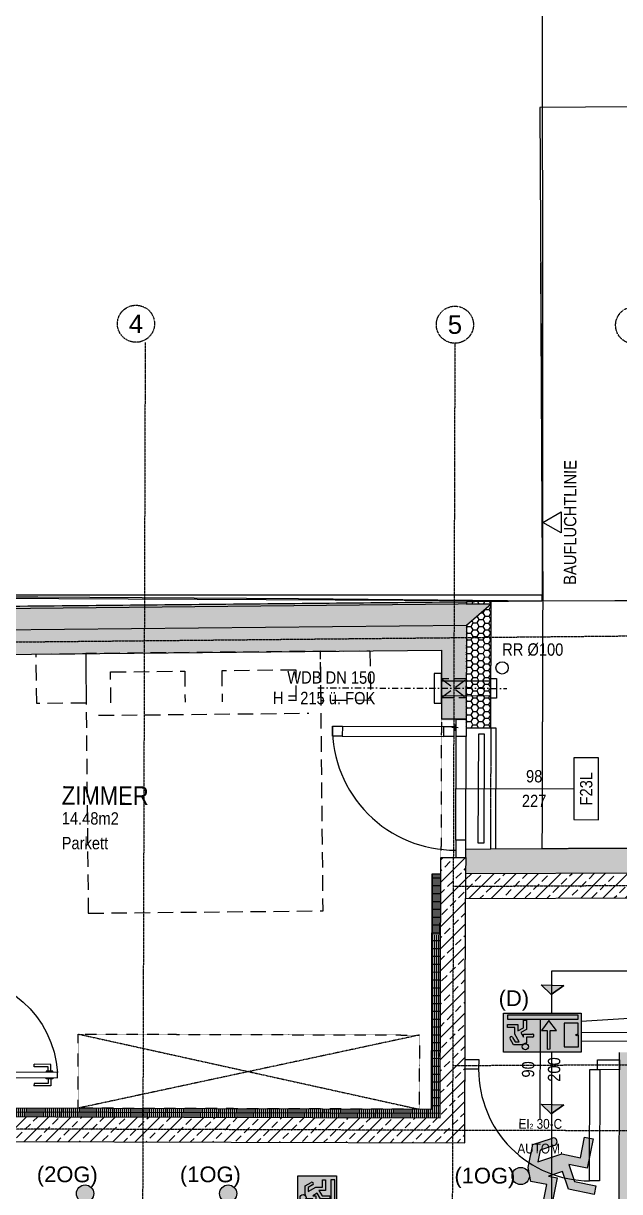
# Model space of a CAD drawing. Header units: millimetres. Extents: x -378801 to -302223, y -36469 to 154078.
# Drawn here: x -350901 to -346078, y 33202 to 42654 of the extents above; entities that cross this region are included whole.
import ezdxf
from ezdxf.enums import TextEntityAlignment as Align

# ---------------------------------------------------------------- set-up
doc = ezdxf.new("R2010")
doc.units = ezdxf.units.MM
for name, pattern in [('HIDDEN2', [0.1875, 0.125, -0.0625]), ('STRICHLINIE', [0.75, 0.5, -0.25]), ('STRICHPUNKT', [1, 0.5, -0.25, 0, -0.25])]:
    doc.linetypes.add(name, pattern=pattern)
for name, color, linetype in [('00_HLP---------M0', 6, 'Continuous'), ('01-BFL-G00-L01-M0', 10, 'Continuous'), ('01-TXT---------M0', 1, 'Continuous'), ('01-TXT---------PP', 1, 'Continuous'), ('01-TXT-G00-L01-M0', 1, 'Continuous'), ('02-ABB-G00-L01-M0', 50, 'Continuous'), ('02-ANS-G00-L01-M0', 8, 'Continuous'), ('02-AXO-G00-L01-M0', 8, 'STRICHPUNKT'), ('02-DIM-G00-L01-BEHÖRDE', 20, 'Continuous'), ('02-FIL-G00-L01-LILA', 223, 'Continuous'), ('02-FIL-G00-L01-ORANGE', 40, 'Continuous'), ('02-FIL-G00-L01-STB', 8, 'Continuous'), ('02-HID-G00-L01-M0', 8, 'HIDDEN2'), ('02-TWA---------M0', 4, 'Continuous'), ('02-TWA-G00-L01-M0', 4, 'Continuous'), ('02-TWB-G00-L01-M0', 5, 'Continuous'), ('02-WDA---------M0', 8, 'Continuous'), ('02-WDA-G00-L01-M0', 8, 'Continuous'), ('02-ZWA---------M0', 2, 'Continuous'), ('02-ZWA-G00-L01-M0', 2, 'Continuous'), ('03-SYM-G00-L01-M0', 8, 'Continuous'), ('04-HLP---------M0', 8, 'HIDDEN2'), ('04-STO---------M0', 1, 'Continuous'), ('04-SYM---------EP', 8, 'Continuous'), ('04-SYM-G00-L01-EP', 8, 'Continuous'), ('04-TXT---------EP', 8, 'Continuous'), ('04-TXT-G00-L01-M0', 8, 'Continuous'), ('04-TXT-G00-L01-POS', 8, 'Continuous'), ('05-STO--------M0', 1, 'Continuous'), ('05-STO-G00-L01-M0', 1, 'Continuous'), ('05-SYM---------M0', 8, 'Continuous'), ('05-SYM--------M0', 8, 'Continuous'), ('05-SYM-G00-L01-M0', 8, 'Continuous'), ('05-TXT---------PP', 8, 'Continuous'), ('05-TXT--------M0', 8, 'Continuous'), ('05-TXT-G00-L01-M0', 8, 'Continuous'), ('07-SAN---------M0', 8, 'Continuous'), ('07-SAN-G00-L01-M0', 8, 'Continuous'), ('07_MOB-G00-L01-M0', 6, 'HIDDEN2')]:
    doc.layers.add(name, color=color, linetype=linetype)
doc.layers.add('09-VER-G00-L01-DÄMMUNG', color=3, linetype='Continuous', plot=False)
doc.layers.add('09-VER-G00-L01-GEBÄUDE', color=5, linetype='Continuous', plot=False)
doc.layers.add('09-VER-G00-L01-GRUNDSTÜCKSGRENZE', color=161, linetype='Continuous', lineweight=25)
doc.styles.add('ARIAL', font='arial.ttf', dxfattribs={"width": 0.85})
doc.styles.get("Standard").update_dxf_attribs({"font": 'arial.ttf'})
pattern_1 = [(44.82971, (-389052.15, -18110.56), (-89.53527, 90.06906), []), (44.82971, (-388962.35, -18110.83), (-89.53527, 90.06906), [63.5, -31.75])]
pattern_2 = [(0.26447, (-337081.752, 30520.496), (47.497575, 27.715835), [31.75, -63.5]), (120.26447, (-337081.752, 30520.496), (-47.751405, 27.27619), [31.75, -63.5]), (60.26447, (-337081.752, 30520.496), (-0.25383, 54.992024), [-63.5, 31.75])]
pattern_3 = [(359.829713, (-389052.153, -18110.562), (47.70651, 27.354634), [31.75, -63.5]), (119.829713, (-389052.153, -18110.562), (-47.543063, 27.637733), [31.75, -63.5]), (59.829713, (-389052.153, -18110.562), (0.163447, 54.992367), [-63.5, 31.75])]

# ---------------------------------------------------------------- blocks, each defined once
blk = doc.blocks.new('TÜR-80_10er-WAND')
at = {"layer": '00_HLP---------M0'}
blk.add_lwpolyline([(0.4115, -0.025), (-0.4115, -0.025), (-0.4115, -0.025), (-0.4115, 0.017), (0.4115, 0.017)], close=True, dxfattribs=at)
for points in [[(0.4, 0.017), (-0.4, 0.017)], [(-0.375, 0.017), (-0.375, 0.027), (-0.32, 0.027), (-0.32, 0.017)], [(-0.3575, 0.027), (-0.3575, 0.083), (-0.2225, 0.083)], [(-0.3375, 0.027), (-0.3375, 0.063), (-0.2225, 0.063)], [(-0.2225, 0.063), (-0.2225, 0.083)], [(-0.375, -0.025), (-0.375, -0.035), (-0.32, -0.035), (-0.32, -0.025)], [(-0.3575, -0.035), (-0.3575, -0.091), (-0.2225, -0.091)], [(-0.3375, -0.035), (-0.3375, -0.071), (-0.2225, -0.071)], [(-0.2225, -0.071), (-0.2225, -0.091)]]:
    blk.add_lwpolyline(points, dxfattribs=at)
at = {"layer": '02-ZWA---------M0'}
for points in [[(-0.445, 0.1), (-0.445, 0)], [(0.445, 0.1), (0.445, 0)]]:
    blk.add_lwpolyline(points, dxfattribs=at)
at = {"layer": '05-STO--------M0'}
for points in [[(-0.465, 0.1), (-0.465, 0.125), (-0.41, 0.125), (-0.41, 0.1), (-0.4, 0.1), (-0.4, 0.017), (-0.415, 0.017), (-0.415, -0.025), (-0.465, -0.025), (-0.465, 0)], [(0.465, 0.1), (0.465, 0.125), (0.41, 0.125), (0.41, 0.1), (0.4, 0.1), (0.4, 0.017), (0.415, 0.017), (0.415, -0.025), (0.465, -0.025), (0.465, 0)]]:
    blk.add_lwpolyline(points, dxfattribs=at)
at = {"layer": '05-SYM---------M0'}
for points in [[(0.352, -0.8085), (0.296, -0.8085), (0.296, -0.6735)], [(0.316, -0.6735), (0.296, -0.6735)], [(0.352, -0.7885), (0.316, -0.7885), (0.316, -0.6735)], [(0.414, -0.8085), (0.47, -0.8085), (0.47, -0.6735)], [(0.414, -0.7885), (0.45, -0.7885), (0.45, -0.6735)], [(0.45, -0.6735), (0.47, -0.6735)], [(0.362, -0.826), (0.352, -0.826), (0.352, -0.771), (0.362, -0.771)], [(0.404, -0.826), (0.414, -0.826), (0.414, -0.771), (0.404, -0.771)]]:
    blk.add_lwpolyline(points, dxfattribs=at)
at = {"layer": '05-SYM--------M0'}
blk.add_lwpolyline([(0.404, -0.0395), (0.404, -0.8625), (0.404, -0.8625), (0.362, -0.8625), (0.362, -0.0395)], close=True, dxfattribs=at)
for points in [[(0.41, -0.036), (0.42, -0.036)], [(0.415, -0.031), (0.415, -0.041)]]:
    blk.add_lwpolyline(points, dxfattribs=at)
blk.add_circle((0.415, -0.036), 0.01, dxfattribs=at)
blk.add_arc((0.415, -0.036), 0.8282, 176.33088, 266.33088, dxfattribs=at)
blk = doc.blocks.new('FENSTER_120')
at = {"layer": '02-WDA---------M0'}
for points in [[(-0.06, 0), (-0.06, -0.2)], [(-1.04, 0), (-1.04, -0.2)]]:
    blk.add_lwpolyline(points, dxfattribs=at)
at = {"layer": '04-HLP---------M0', "linetype": 'Continuous'}
for points in [[(-0.13, 1.001), (-0.13, 1.081), (-0.05, 1.081), (-0.05, 1.001)], [(-0.13, 0.1), (-0.13, 0.18), (-0.05, 0.18), (-0.05, 0.1)]]:
    blk.add_lwpolyline(points, close=True, dxfattribs=at)
for points in [[(-0.13, 1.001), (-0.13, 0.18)], [(-0.05, 1.001), (-0.05, 0.18)]]:
    blk.add_lwpolyline(points, dxfattribs=at)
at = {"layer": '04-HLP---------M0'}
for points in [[(-0.059, 0.065), (-0.059, 0.115)], [(-0.034, 0.09), (-0.084, 0.09)]]:
    blk.add_lwpolyline(points, dxfattribs=at)
at = {"layer": '04-HLP---------M0', "linetype": 'Continuous'}
blk.add_arc((-0.059, 0.09), 0.991, 89.53543, 180.51619, dxfattribs=at)
at = {"layer": '04-STO---------M0'}
for points in [[(-1.11, 0), (-0.97, 0), (-0.97, 0.08), (-1.11, 0.08)], [(0.01, 0), (-0.13, 0), (-0.13, 0.08), (0.01, 0.08)]]:
    blk.add_lwpolyline(points, close=True, dxfattribs=at)
at = {"layer": '04-SYM---------EP'}
for p, q in [((-0.97, 0.08), (-0.13, 0.08)), ((-0.97, 0), (-0.13, 0))]:
    blk.add_line(p, q, dxfattribs=at)
blk = doc.blocks.new('05-TXT')
at = {"layer": '05-TXT--------M0'}
blk.add_line((-0.4, 0), (0.4, 0), dxfattribs=at)
at = {"layer": '05-TXT--------M0', "color": 8, "style": 'ARIAL', "width": 0.85}
blk.add_attdef('BREITE', text='', height=0.1, dxfattribs=at).set_placement((0, 0.05), align=Align.CENTER)
blk.add_attdef('HÖHE', text='', height=0.1, rotation=360, dxfattribs=at).set_placement((0, -0.06), align=Align.TOP_CENTER)
blk = doc.blocks.new('01-SQM')
at = {"layer": '01-TXT---------M0', "color": 1, "style": 'ARIAL', "width": 0.85}
blk.add_attdef('ROOM', (0, 0), '', height=0.15, dxfattribs=at)
blk.add_attdef('AREA', text='', height=0.1, dxfattribs=at).set_placement((0, -0.06), align=Align.TOP_LEFT)
at = {"layer": '01-TXT---------PP', "color": 1, "style": 'ARIAL', "width": 0.85}
blk.add_attdef('NR', text='', height=0.15, dxfattribs=at).set_placement((-0.1173, 0), align=Align.RIGHT)
blk.add_attdef('FLOOR', text='', height=0.1, dxfattribs=at).set_placement((0, -0.26), align=Align.TOP_LEFT)
blk = doc.blocks.new('04-TXT')
blk.add_line((0, 0), (0.9529, 0))
at = {"layer": '04-TXT---------EP', "color": 8, "style": 'ARIAL', "width": 0.85}
blk.add_attdef('WIDTH', text='', height=0.1, dxfattribs=at).set_placement((0.6322, 0.05), align=Align.CENTER)
blk.add_attdef('HEIGHT', text='', height=0.1, dxfattribs=at).set_placement((0.6322, -0.05), align=Align.TOP_CENTER)
blk = doc.blocks.new('03-rar')
blk.add_circle((0, 0), 0.05)
at = {"layer": '01-TXT---------M0', "color": 8, "style": 'ARIAL', "width": 0.85}
blk.add_attdef('RR', text='', height=0.1, dxfattribs=at).set_placement((0, 0.1), align=Align.CENTER)
blk = doc.blocks.new('BETT')
for points in [[(0, 0.95), (-0.4, 0.95), (-0.4, 1.35), (0, 1.35)], [(0, -1.35), (-0.4, -1.35), (-0.4, -0.95), (0, -0.95)]]:
    blk.add_lwpolyline(points, close=True)
at = {"flags": 128}
blk.add_lwpolyline([(-2.1, 0.95), (-2.1, -0.95), (0, -0.95), (0, 0.95)], close=True, dxfattribs=at)
for points in [[(-0.5, 0.85), (-0.5, -0.85)], [(-0.4, 0.75), (-0.15, 0.75), (-0.15, 0.15), (-0.4, 0.15)], [(-0.4, -0.75), (-0.15, -0.75), (-0.15, -0.15), (-0.4, -0.15)]]:
    blk.add_lwpolyline(points)
blk = doc.blocks.new('WANDLÜFER')
at = {"layer": '02-TWA---------M0', "linetype": 'HIDDEN2', "ltscale": 0.75}
for points in [[(0.075, 0), (0.075, -0.2), (-0.075, -0.2), (-0.075, 0), (0.075, 0)], [(-0.075, 0), (0.075, -0.2)], [(0.075, 0), (-0.075, -0.2)]]:
    blk.add_lwpolyline(points, dxfattribs=at)
at = {"layer": '07-SAN---------M0', "linetype": 'STRICHPUNKT', "ltscale": 0.1}
blk.add_lwpolyline([(0, 1), (0, -0.53)], dxfattribs=at)
at = {"layer": '07-SAN---------M0'}
for points in [[(0, 0), (-0.12, 0), (-0.12, 0.06), (0.12, 0.06), (0.12, 0)], [(0.08, -0.4), (-0.08, -0.4), (-0.08, -0.445), (0.08, -0.445)]]:
    blk.add_lwpolyline(points, close=True, dxfattribs=at)
for points in [[(-0.06, 0), (-0.06, -0.4)], [(0.06, 0), (0.06, -0.4)]]:
    blk.add_lwpolyline(points, dxfattribs=at)
blk = doc.blocks.new('türachse&qualität')
at = {"layer": '05-SYM---------M0'}
blk.add_line((-0.4, 0), (-0.4, 0), dxfattribs=at)
at = {"layer": '05-TXT---------PP'}
blk.add_lwpolyline([(-0.5, -0.25), (-0.5, 0.25), (-0.7, 0.25), (-0.7, -0.25)], close=True, dxfattribs=at)
at = {"layer": '05-TXT---------PP', "color": 8, "style": 'ARIAL', "text_generation_flag": 6, "width": 0.85}
blk.add_attdef('POS.NR.', text='', height=0.1, rotation=270, dxfattribs=at).set_placement((-0.6529, -0.0112), align=Align.TOP_CENTER)
blk = doc.blocks.new('01-HK3')
blk.add_lwpolyline([(0, 0), (0.0423, 0.0732), (-0.0423, 0.0732)], close=True)
at = {"color": 0, "style": 'ARIAL', "width": 0.85}
blk.add_attdef('HEIGHT', text='', height=0.05, dxfattribs=at).set_placement((0, 0.35), align=Align.TOP_CENTER)
blk = doc.blocks.new('9809550')
at = {"color": 18, "lineweight": 30, "true_color": 0x000000}
for points in [[(423921.7, 99168.8), (423956.8, 99168.8), (423956.8, 99202.9), (423984.5, 99214.5), (424033.7, 99214.5), (424053.8, 99178.3)], [(424040.2, 99170.9), (424025.2, 99196.7), (423999.7, 99196.8), (424026.2, 99150.3), (424026.2, 99110.9), (424070.2, 99110.9), (424070.2, 99092.3), (424007.5, 99092.3), (424007.5, 99131.7), (423975, 99113.1), (423975, 99067), (423956.5, 99067), (423956.5, 99122.4), (423990.5, 99141.9), (423975.1, 99168.8), (423975.1, 99150.2), (423921.7, 99150.3)]]:
    blk.add_lwpolyline(points, dxfattribs=at)
blk.add_circle((423963.6, 99225.9), 18.1, dxfattribs=at)
for centre, radius, start, end in [((423921.7, 99159.5), 9.27, 89.9849, 270.0151), ((424047.8, 99173.1), 7.96, 195.7299, 41.4005)]:
    blk.add_arc(centre, radius, start, end, dxfattribs=at)
blk = doc.blocks.new('RIVO-SIBEL-ARR-down')
h = blk.add_hatch(color=100)
h.paths.add_polyline_path([(3686.69, 1956.46), (3686.69, 1947.63), (3704.36, 1947.63), (3704.36, 1956.46)])
h.paths.add_polyline_path([(3693.72, 1955.75), (3694.43, 1955.76), (3694.43, 1951.52), (3695.72, 1951.52), (3694.04, 1949.27), (3692.34, 1951.53), (3693.72, 1951.53)], flags=16)
h.paths.add_polyline_path([(3690.59, 1955.25), (3690.59, 1949.9), (3687.35, 1949.9), (3687.35, 1955.25)], flags=16)
h.paths.add_polyline_path([(3687.91, 1952.58, -1), (3687.53, 1952.58, -1)], flags=0)
h.paths.add_polyline_path([(3697.79, 1953.06), (3699.13, 1953.06), (3699.13, 1954.36), (3699.65, 1954.59, -0.535619), (3698.7, 1955.23, -1), (3700.07, 1955.23, -0.302406), (3699.65, 1954.59), (3700.18, 1954.8), (3702.06, 1954.8), (3702.82, 1953.42, -1.25347), (3702.3, 1953.14), (3701.73, 1954.12), (3700.76, 1954.12), (3701.77, 1952.35), (3701.77, 1950.85), (3703.45, 1950.85), (3703.45, 1950.14), (3701.06, 1950.14), (3701.06, 1951.64), (3699.82, 1950.93), (3699.82, 1949.18), (3699.12, 1949.18), (3699.12, 1951.29), (3700.41, 1952.03), (3699.82, 1953.05), (3699.82, 1952.35), (3697.79, 1952.35, -1)], flags=16)
h.paths.add_polyline_path([(3703.45, 1948.98), (3703.45, 1948.07), (3687.35, 1948.07), (3687.35, 1948.98)], flags=16)
h = blk.add_hatch(color=7)
h.paths.add_polyline_path([(3690.59, 1955.25), (3687.35, 1955.25), (3687.35, 1949.9), (3690.59, 1949.9)])
h.paths.add_polyline_path([(3687.91, 1952.58, -1), (3687.53, 1952.58, -1)], flags=16)
h.paths.add_polyline_path([(3703.45, 1948.07), (3703.45, 1948.98), (3687.35, 1948.98), (3687.35, 1948.07)])
blk.add_hatch(color=256).paths.add_polyline_path([(3693.72, 1951.53), (3692.34, 1951.53), (3694.04, 1949.27), (3695.72, 1951.52), (3694.43, 1951.52), (3694.43, 1955.76), (3693.72, 1955.75)])
h = blk.add_hatch(color=256)
h.paths.add_polyline_path([(3700.76, 1954.12), (3701.73, 1954.12), (3702.3, 1953.14, 1.25347), (3702.82, 1953.42), (3702.06, 1954.8), (3700.18, 1954.8), (3699.13, 1954.36), (3699.13, 1953.06), (3697.79, 1953.06, 1), (3697.79, 1952.35), (3699.82, 1952.35), (3699.82, 1953.05), (3700.41, 1952.03), (3699.12, 1951.29), (3699.12, 1949.18), (3699.82, 1949.18), (3699.82, 1950.93), (3701.06, 1951.64), (3701.06, 1950.14), (3703.45, 1950.14), (3703.45, 1950.85), (3701.77, 1950.85), (3701.77, 1952.35)])
h.paths.add_polyline_path([(3698.7, 1955.23, 1), (3700.07, 1955.23, 1)])
blk.add_lwpolyline([(3686.69, 1956.46), (3704.36, 1956.46), (3704.36, 1947.63), (3686.69, 1947.63)], close=True)
at = {"color": 18, "lineweight": 30, "true_color": 0x000000}
for points in [[(3690.59, 1955.25), (3687.35, 1955.25), (3687.35, 1949.9), (3690.59, 1949.9)], [(3703.45, 1948.98), (3687.35, 1948.98), (3687.35, 1948.07), (3703.45, 1948.07)]]:
    blk.add_lwpolyline(points, close=True, dxfattribs=at)
blk.add_lwpolyline([(3693.72, 1955.75), (3693.72, 1951.53), (3692.34, 1951.53), (3694.04, 1949.27), (3695.72, 1951.52), (3694.43, 1951.52), (3694.43, 1955.76), (3693.72, 1955.75)], dxfattribs=at)
blk.add_circle((3687.72, 1952.58), 0.19, dxfattribs=at)
at = {"xscale": 0.0381026673526157, "yscale": 0.0381026673526157, "zscale": 0.0381026673526157}
blk.add_blockref('9809550', (-12454.76, -1825.54), dxfattribs=at)
blk = doc.blocks.new('4444444')
at = {"lineweight": 30}
h = blk.add_hatch(color=100, dxfattribs=at)
h.dxf.hatch_style = 1
h.paths.add_polyline_path([(431810.8, 98429.5), (431736, 98429.5), (431806.7, 98326.5)])
h.paths.add_polyline_path([(431814, 98511.5), (431736, 98429.5), (431810.8, 98429.5)])
at = {"color": 102, "lineweight": 30, "true_color": 0x21de37}
blk.add_lwpolyline([(431736, 98429.5), (431806.7, 98326.5), (431736, 98429.5), (431814, 98511.5), (431806.7, 98326.5)], dxfattribs=at)
blk = doc.blocks.new('750298750')
h = blk.add_hatch(color=3)
h.paths.add_polyline_path([(426943.6, 99576.9), (426968.1, 99576.8), (426982.5, 99552, 1.25347), (426995.6, 99559.2), (426976.3, 99594), (426929, 99594), (426902.3, 99582.8), (426902.3, 99550), (426868.6, 99550, 1), (426868.6, 99532.2), (426919.9, 99532.1), (426919.9, 99550), (426934.8, 99524.1), (426902.1, 99505.4), (426902.1, 99452.1), (426919.8, 99452.1), (426919.8, 99496.4), (426951.1, 99514.3), (426951.1, 99476.4), (427011.4, 99476.4), (427011.4, 99494.3), (426969.1, 99494.3), (426969.1, 99532.2)])
h.paths.add_polyline_path([(426891.5, 99604.9, 1), (426926.3, 99604.9, 1)])
at = {"xscale": 0.9619413167778113, "yscale": 0.9619413167778113, "zscale": 0.9619413167778113}
blk.add_blockref('9809550', (19080.8, 4155.4), dxfattribs=at)

msp = doc.modelspace()

# ---------------------------------------------------------------- hatches: boundary and pattern name
at = {"layer": '02-FIL-G00-L01-LILA', "true_color": 0x636466}
h = msp.add_hatch(dxfattribs=at)
h.set_pattern_fill('HONEY', color=251, scale=10, angle=107.16870486, style=0)
h.set_pattern_definition(pattern_3)
h.paths.add_polyline_path([(-347316.8362, 37955.4916), (-347316.7807, 37974.183), (-355422.9596, 37894.8275), (-355422.7677, 37875.3896)])
h = msp.add_hatch(dxfattribs=at)
h.set_pattern_fill('HONEY', color=251, scale=10, angle=107.16870486, style=0)
h.set_pattern_definition(pattern_3)
h.paths.add_polyline_path([(-347317.3415, 37785.4783), (-347116.8295, 37957.4681), (-347316.8362, 37955.4916), (-355422.7677, 37875.3896), (-355421.0895, 37705.3979)])
h = msp.add_hatch(dxfattribs=at)
h.set_pattern_fill('HONEY', color=251, scale=10, angle=107.16870486, style=0)
h.set_pattern_definition(pattern_3)
h.paths.add_polyline_path([(-347116.8295, 37957.4681), (-347317.3415, 37785.4783), (-347319.6321, 37014.7881), (-347319.8104, 36954.7884), (-347119.8113, 36954.1939)])
h = msp.add_hatch(dxfattribs=at)
h.set_pattern_fill('HONEY', color=251, scale=10, angle=107.16870486, style=0)
h.set_pattern_definition(pattern_2)
h.paths.add_polyline_path([(-347116.8295, 37957.4681), (-347116.774, 37976.1413), (-347316.7807, 37974.183), (-347316.8362, 37955.4916)])
h = msp.add_hatch(dxfattribs=at)
h.set_pattern_fill('HONEY', color=251, scale=10, angle=107.16870486, style=0)
h.set_pattern_definition(pattern_2)
h.paths.add_polyline_path([(-341706.3243, 35999.2015), (-347122.7239, 35974.1983), (-347322.723, 35974.7927), (-347322.9014, 35914.793), (-347323.3219, 35773.2784), (-341765.4005, 35798.9329), (-341765.4005, 35798.9305), (-341705.4011, 35799.2074)])
at = {"layer": '02-FIL-G00-L01-ORANGE', "true_color": 0x636466}
h = msp.add_hatch(dxfattribs=at)
h.set_pattern_fill('GRATE', color=251, scale=20, angle=197.16870486, style=0)
h.set_pattern_definition([(89.829713, (-389052.153, -18110.562), (-15.87493, 0.0471816), []), (179.82971, (-389052.15, -18110.56), (-0.188726, -63.49972), [])])
h.paths.add_polyline_path([(-347523.3211, 35773.8728), (-347593.3208, 35774.0808), (-347598.9832, 33868.8719), (-351488.966, 33880.4333), (-351489.174, 33810.4336), (-347529.1915, 33798.6642)])
at = {"layer": '02-FIL-G00-L01-STB', "true_color": 0x636466}
h = msp.add_hatch(dxfattribs=at)
h.set_pattern_fill('ANSI33', color=251, scale=20, angle=107.16870486, style=0)
h.set_pattern_definition(pattern_1)
h.paths.add_polyline_path([(-347517.9427, 37583.4863), (-347519.6312, 37015.3825), (-347319.6321, 37014.7881), (-347317.3415, 37785.4783), (-361497.8206, 37645.3482), (-361500.4811, 36750.2008), (-361420.4814, 36749.9631), (-361300.482, 36749.6064), (-361298.4083, 37447.309)])
h = msp.add_hatch(dxfattribs=at)
h.set_pattern_fill('ANSI33', color=251, scale=20, angle=107.16870486, style=0)
h.set_pattern_definition(pattern_1)
h.paths.add_polyline_path([(-347329.7868, 33598.0707), (-347322.9311, 35904.793), (-347522.9302, 35905.3874), (-347529.1915, 33798.6642), (-352714.1686, 33814.0744), (-352714.7631, 33614.0752)])
h = msp.add_hatch(dxfattribs=at)
h.set_pattern_fill('ANSI33', color=251, scale=20, angle=107.16870486, style=0)
h.set_pattern_definition(pattern_1)
h.paths.add_polyline_path([(-341765.4005, 35798.9329), (-347323.3219, 35773.2784), (-347323.9164, 35573.2735), (-341764.4773, 35598.9306)])
h = msp.add_hatch(dxfattribs=at)
h.set_pattern_fill('ANSI33', color=251, scale=20, angle=107.16870486, style=0)
h.set_pattern_definition(pattern_1)
h.paths.add_polyline_path([(-345878.3515, 34129.9306), (-343322.7678, 34141.7268), (-343323.6909, 34341.7246), (-346077.6089, 34329.0129), (-346087.8169, 30894.3675), (-352617.7881, 30913.7751), (-352619.9874, 30173.7784), (-352419.9883, 30173.184), (-352418.3834, 30713.1816), (-352218.3843, 30712.5872), (-346088.4113, 30694.3684), (-346104.2097, 25378.7948), (-347137.3089, 25374.0262), (-347136.3857, 25174.0283), (-345306.4639, 25182.475), (-345306.8332, 25262.4741), (-345307.3871, 25382.4728), (-345904.3578, 25379.7173)])

# ---------------------------------------------------------------- linework, layer by layer
at = {"color": 4, "lineweight": 30}
for points in [[(-334384.3353, 35331.9441), (-346388.6242, 34578.2798)], [(-335491.7132, 34422.3143), (-346388.1164, 34488.8235)], [(-342741.6903, 34423.4453), (-346387.9869, 34416.8829)]]:
    msp.add_lwpolyline(points, dxfattribs=at)
at = {"color": 100, "lineweight": 30}
for points in [[(-343688.6331, 34986.4143), (-346629.8787, 34986.8731), (-346629.2648, 34645.7765)], [(-346628.6983, 34331.0035), (-346628.8961, 33063.086), (-348377.9165, 33068.2842)]]:
    msp.add_lwpolyline(points, dxfattribs=at)
at = {"layer": '01-BFL-G00-L01-M0', "color": 251, "linetype": 'STRICHLINIE', "true_color": 0x636466}
msp.add_lwpolyline([(-319416.5237, 51712.0812), (-319485.1443, 38295.6762), (-319500.6709, 36101.7077), (-346703.3408, 35976.1342), (-346697.3757, 37975.8361), (-346708.941, 51910.465)], dxfattribs=at)
at = {"layer": '02-ABB-G00-L01-M0', "color": 251, "true_color": 0x636466}
msp.add_lwpolyline([(-361697.5136, 37901.4452), (-361697.2628, 37833.3866), (-353965.5112, 37866.3011), (-353966.224, 38018.2484), (-346703.7721, 37981.5509)], dxfattribs=at)
at = {"layer": '02-ANS-G00-L01-M0', "color": 251, "true_color": 0x636466}
msp.add_lwpolyline([(-347220.0088, 36904.591), (-347223.5986, 36024.5982), (-347173.599, 36024.3999), (-347170.0092, 36904.3927)], close=True, dxfattribs=at)
msp.add_lwpolyline([(-347119.8113, 36954.1939), (-347079.8115, 36954.0751), (-347082.7232, 35974.3829)], dxfattribs=at)
at = {"layer": '02-AXO-G00-L01-M0', "color": 251, "true_color": 0x636466}
for points in [[(-349915.5532, 40073.3789), (-349982.1275, 17673.4778)], [(-347410.5643, 40065.9338), (-347477.1386, 17666.0328)], [(-366586.7903, 37495.0546), (-345567.5796, 37702.7644)], [(-347423.621, 35672.8143), (-322105.9141, 35789.6773), (-322105.9141, 35789.6773)], [(-347427.9306, 34222.779), (-322099.2212, 34339.6927), (-322099.2212, 34339.6927)], [(-345579.4974, 33692.8691), (-366597.9051, 33755.3375)]]:
    msp.add_lwpolyline(points, dxfattribs=at)
for centre in [(-349990.1071, 40223.6011), (-347410.1185, 40215.9332), (-345960.1249, 40211.6237)]:
    msp.add_circle(centre, 150, dxfattribs=at)
at = {"layer": '02-FIL-G00-L01-LILA', "color": 251, "true_color": 0x636466}
msp.add_lwpolyline([(-347317.3415, 37785.4783), (-347116.8295, 37957.4681)], dxfattribs=at)
at = {"layer": '02-FIL-G00-L01-STB', "color": 251, "true_color": 0x636466}
msp.add_lwpolyline([(-347323.3219, 35773.2784), (-347323.9164, 35573.2735)], dxfattribs=at)
at = {"layer": '02-HID-G00-L01-M0', "color": 251, "true_color": 0x636466}
msp.add_lwpolyline([(-347519.6452, 37025.3826), (-347522.9302, 35905.3874)], dxfattribs=at)
at = {"layer": '02-HID-G00-L01-M0', "color": 251, "ltscale": 0.5, "true_color": 0x636466}
msp.add_lwpolyline([(-347119.8113, 36954.1939), (-347122.7239, 35974.2064)], dxfattribs=at)
at = {"layer": '02-TWA-G00-L01-M0', "color": 251, "true_color": 0x636466}
for p, q in [((-361497.8206, 37645.3482), (-347317.3415, 37785.4783)), ((-347317.3415, 37785.4783), (-347319.6024, 37024.788)), ((-361298.4083, 37447.309), (-347517.9427, 37583.4863)), ((-347517.9427, 37583.4863), (-347519.6015, 37025.3825)), ((-341765.4005, 35798.9329), (-347323.3219, 35773.2784)), ((-347329.7868, 33598.0707), (-347323.9164, 35573.2735)), ((-347323.9164, 35573.2735), (-341764.4773, 35598.9306)), ((-346087.8169, 30894.3675), (-346077.6089, 34329.0129)), ((-352714.7631, 33614.0752), (-347329.7868, 33598.0707))]:
    msp.add_line(p, q, dxfattribs=at)
for points in [[(-347320.6762, 37024.7912), (-347519.6015, 37025.3825)], [(-352714.1686, 33814.0744), (-347529.1915, 33798.6642), (-347522.9302, 35905.3874), (-347322.9311, 35904.793), (-347323.3219, 35773.2784)]]:
    msp.add_lwpolyline(points, dxfattribs=at)
at = {"layer": '02-TWB-G00-L01-M0', "color": 251, "true_color": 0x636466}
msp.add_lwpolyline([(-346637.2192, 58545.8572), (-346610.9418, 56157.1736), (-344943.5007, 56180.4149), (-344912.9461, 53269.7334), (-346570.8328, 53249.444), (-346519.29, 48712.4909), (-344861.4033, 48732.7804), (-344881.4505, 41987.5917), (-346724.1207, 41973.649), (-346702.4255, 37980.1981), (-361697.2627, 37833.3866), (-361722.5033, 68245.0895)], dxfattribs=at)
at = {"layer": '02-WDA-G00-L01-M0', "color": 251, "true_color": 0x636466}
for p, q in [((-347116.8295, 37957.4681), (-361697.3221, 37813.3851)), ((-347119.8113, 36954.1939), (-347116.8295, 37957.4681)), ((-341696.3244, 35999.2514), (-347122.7239, 35974.1983)), ((-347122.7239, 35974.2064), (-347122.7239, 35974.1983))]:
    msp.add_line(p, q, dxfattribs=at)
msp.add_lwpolyline([(-361497.2559, 37835.3631), (-347316.7807, 37974.183)], dxfattribs=at)
msp.add_lwpolyline([(-347116.8295, 37957.4681), (-347116.774, 37976.1413), (-347316.7807, 37974.183), (-347316.8362, 37955.4916)], close=True, dxfattribs=at)
at = {"layer": '02-ZWA-G00-L01-M0', "color": 251, "true_color": 0x636466}
for p, q in [((-347598.9832, 33868.8719), (-347593.3208, 35774.0808)), ((-351488.966, 33880.4333), (-347598.9832, 33868.8719))]:
    msp.add_line(p, q, dxfattribs=at)
msp.add_lwpolyline([(-347593.3208, 35774.0808), (-347523.3211, 35773.8728)], dxfattribs=at)
at = {"layer": '05-STO-G00-L01-M0', "color": 251, "true_color": 0x636466}
for points in [[(-347218.0184, 34192.4037), (-347328.0179, 34192.7264), (-347327.7833, 34272.726), (-347217.7837, 34272.4033)], [(-346078.025, 34189.0113), (-346258.0227, 34189.542), (-346257.788, 34269.5416), (-346077.7872, 34269.0109)], [(-346238.0227, 34189.5004), (-346240.6627, 33289.5042), (-346320.6624, 33289.7389), (-346318.0224, 34189.735)]]:
    msp.add_lwpolyline(points, close=True, dxfattribs=at)
at = {"layer": '05-SYM-G00-L01-M0', "color": 251, "true_color": 0x636466}
msp.add_arc((-346318.0224, 34189.735), 900, 179.82902281, 269.83193109, dxfattribs=at)
at = {"layer": '07_MOB-G00-L01-M0', "color": 251, "true_color": 0x636466}
msp.add_lwpolyline([(-350458.9705, 33877.372), (-350457.1873, 34477.3694), (-347697.1995, 34469.1665), (-347698.9827, 33869.1691)], close=True, dxfattribs=at)
for points in [[(-347697.1995, 34469.1665), (-350458.9705, 33877.372)], [(-350457.1873, 34477.3694), (-347698.9827, 33869.1691)]]:
    msp.add_lwpolyline(points, dxfattribs=at)
at = {"layer": '09-VER-G00-L01-DÄMMUNG', "color": 251, "ltscale": 1, "true_color": 0x636466}
for p, q in [((-353966.224, 38018.2484), (-350783.4785, 38013.3195)), ((-350783.4785, 38013.3195), (-348676.224, 38001.5099)), ((-348676.224, 38001.5099), (-346703.7721, 37981.5509)), ((-346703.7721, 37981.5509), (-346703.5343, 38027.984))]:
    msp.add_line(p, q, dxfattribs=at)
at = {"layer": '09-VER-G00-L01-GEBÄUDE', "color": 251, "ltscale": 0.2, "true_color": 0x636466}
for p, q in [((-346717.6864, 40717.6588), (-346707.0531, 38696.705)), ((-346707.0531, 38696.705), (-346704.891, 38285.791)), ((-346704.891, 38285.791), (-346703.5346, 38027.984))]:
    msp.add_line(p, q, dxfattribs=at)
at = {"layer": '09-VER-G00-L01-GEBÄUDE', "color": 251, "ltscale": 1, "true_color": 0x636466}
for points in [[(-348964.7597, 38028.3716), (-351278.7349, 38028.7682)], [(-346703.5346, 38027.984), (-348964.7597, 38028.3716)]]:
    msp.add_lwpolyline(points, dxfattribs=at)
at = {"layer": '09-VER-G00-L01-GRUNDSTÜCKSGRENZE', "color": 251, "ltscale": 0.2, "true_color": 0x636466}
for p, q in [((-346703.7721, 37981.5509), (-324341.1847, 38084.7734)), ((-361697.2627, 37833.3866), (-346703.7721, 37981.5509))]:
    msp.add_line(p, q, dxfattribs=at)
at = {"layer": '09-VER-G00-L01-GRUNDSTÜCKSGRENZE', "color": 251, "true_color": 0x636466}
msp.add_lwpolyline([(-307072.8328, -10354.6125), (-318236.149, -10251.1178), (-334731.7398, -10082.8632), (-334703.1183, 19861.2842), (-361621.0021, 19752.8197), (-361750.9984, 19753.2061), (-361702.9463, 35921.0335), (-361697.2627, 37833.3866), (-346703.7721, 37981.5509), (-324341.1847, 38084.7734), (-324420.1038, 19902.0663), (-324285.8875, 19903.26), (-307137.4969, 19972.3587)], close=True, dxfattribs=at)

# ---------------------------------------------------------------- block references
at = {"color": 102, "lineweight": 30, "true_color": 0x21de37, "rotation": 89.9999999999584}
for p in [(-248201.4, -396937.5231), (-248201.5506, -397903.2957)]:
    msp.add_blockref('4444444', p, dxfattribs=at)
at = {"xscale": 35.63733977160123, "yscale": 35.63733977160123, "zscale": 35.63733977160123}
for p, rotation in [((-215129.7083, 104290.9554), 180.1031185471953), ((-279351.02, -98889.3696), 89.82971289470179)]:
    msp.add_blockref('RIVO-SIBEL-ARR-down', p, dxfattribs=dict(at, rotation=rotation))
at = {"color": 102, "lineweight": 30, "true_color": 0x21de37, "xscale": 4.006823643639398, "yscale": 4.006823643639398, "zscale": 4.006823643639398}
for p, rotation in [((-296551.5686, -1722440.2306), 78.50873269829691), ((-2106170.7193, -17139.4028), 348.5087326983132), ((-2105013.2321, -17139.4028), 348.5087326983132)]:
    msp.add_blockref('750298750', p, dxfattribs=dict(at, rotation=rotation))
at = {"layer": '01-TXT-G00-L01-M0', "color": 251, "true_color": 0x636466}
ref = msp.add_blockref('01-SQM', (-350590.174, 36332.808), dxfattribs=dict(at, xscale=1000, yscale=1000, zscale=1000, rotation=359.8297128970153))
ref.add_attrib('ROOM', 'ZIMMER', (-350590.174, 36332.808), dxfattribs={"layer": '01-TXT---------M0', "color": 1, "height": 150, "rotation": 359.8297129, "style": 'ARIAL', "width": 0.85})
ref.add_attrib('AREA', '14.48m2', dxfattribs={"layer": '01-TXT---------M0', "color": 1, "height": 100, "rotation": 359.8297129, "style": 'ARIAL', "oblique": 360, "width": 0.85}).set_placement((-350590.3523, 36272.8083), align=Align.TOP_LEFT)
ref.add_attrib('FLOOR', 'Parkett', dxfattribs={"layer": '01-TXT---------PP', "color": 1, "height": 100, "rotation": 359.8297129, "style": 'ARIAL', "oblique": 360, "width": 0.85}).set_placement((-350590.9467, 36072.8091), align=Align.TOP_LEFT)
at = {"layer": '02-DIM-G00-L01-BEHÖRDE', "color": 251, "true_color": 0x636466}
ref = msp.add_blockref('01-HK3', (-346697.908, 38617.2027), dxfattribs=dict(at, xscale=-2000.000000016163, yscale=2000.000000025194, zscale=2000.000000000001, rotation=269.8297128913003))
ref.add_attrib('HEIGHT', 'BAUFLUCHTLINIE', dxfattribs={"layer": '0', "color": 0, "extrusion": (0, 0, -1), "height": 100, "rotation": 90.17028711, "style": 'ARIAL', "text_generation_flag": 4, "width": 0.85}).set_placement((346397.9093, 38616.3111), align=Align.BOTTOM_CENTER)
at = {"layer": '03-SYM-G00-L01-M0', "color": 251, "true_color": 0x636466}
ref = msp.add_blockref('03-rar', (-347028.3691, 37439.3169), dxfattribs=dict(at, xscale=1000, yscale=1000, zscale=1000, rotation=359.8297129650288))
ref.add_attrib('RR', 'RR %%c100', (-347028.0719, 37539.3165), dxfattribs={"layer": '01-TXT---------M0', "color": 8, "height": 100, "rotation": 359.82971297, "style": 'ARIAL', "width": 0.85})
at = {"layer": '04-SYM-G00-L01-EP', "color": 251, "true_color": 0x636466, "xscale": 1000, "yscale": 1000, "zscale": 1000, "rotation": 89.82971291389349}
msp.add_blockref('FENSTER_120', (-347319.6321, 37014.7881), dxfattribs=at)
at = {"layer": '04-TXT-G00-L01-M0', "color": 251, "true_color": 0x636466, "xscale": 1000, "yscale": 1000, "zscale": 1000, "rotation": 359.8297128999472}
msp.add_blockref('04-TXT', (-347401.3101, 36465.0284), dxfattribs=at).add_auto_attribs({'WIDTH': '98', 'HEIGHT': '227'})
at = {"layer": '04-TXT-G00-L01-POS', "color": 251, "true_color": 0x636466}
ref = msp.add_blockref('türachse&qualität', (-346948.3862, 36463.6824), dxfattribs=dict(at, xscale=1000, yscale=1000, zscale=1000, rotation=179.8296962198851))
ref.add_attrib('POS.NR.', 'F23L', dxfattribs={"layer": '05-TXT---------PP', "color": 8, "height": 100, "rotation": 89.82969621, "style": 'ARIAL', "width": 0.85}).set_placement((-346348.3888, 36461.899), align=Align.MIDDLE_CENTER)
at = {"layer": '05-SYM-G00-L01-M0', "color": 251, "true_color": 0x636466, "xscale": -1000, "yscale": 1000, "zscale": 1000, "rotation": 89.82971302473925}
msp.add_blockref('TÜR-80_10er-WAND', (-351487.0342, 34530.4304), dxfattribs=at)
at = {"layer": '05-TXT-G00-L01-M0', "color": 251, "true_color": 0x636466, "xscale": 1000, "yscale": 1000, "zscale": 1000, "rotation": 89.82749477555176}
msp.add_blockref('05-TXT', (-346718.0516, 34190.9085), dxfattribs=at).add_auto_attribs({'BREITE': '90', 'HÖHE': '200'})
at = {"layer": '07-SAN-G00-L01-M0', "color": 251, "true_color": 0x636466, "xscale": -1000, "yscale": 1000, "zscale": 1000, "rotation": 89.82971289444716}
msp.add_blockref('WANDLÜFER', (-347518.8585, 37275.3814), dxfattribs=at)
at = {"layer": '07_MOB-G00-L01-M0', "color": 251, "true_color": 0x636466, "xscale": 1000, "yscale": 1000, "zscale": 1000, "rotation": 90.56617289237491}
msp.add_blockref('BETT', (-349446.9976, 37564.5482), dxfattribs=at)

# ---------------------------------------------------------------- texts
at = {"color": 3, "lineweight": 30, "char_height": 126.96738, "attachment_point": 1}
for s, insert, rotation in [('(D)', (-347056.2084, 34830.6581), 359.99106163), ('(2OG)', (-350791.5069, 33407.0216), 359.66836416), ('(1OG)', (-349634.0197, 33407.0216), 359.66836416), ('(1OG)', (-347413.5843, 33396.9928), 359.66836416)]:
    msp.add_mtext_dynamic_manual_height_columns(s, width=26879.974359, gutter_width=634.8369, heights=[0], dxfattribs=dict(at, insert=insert, rotation=rotation))
at = {"layer": '02-AXO-G00-L01-M0', "color": 251, "true_color": 0x636466, "char_height": 150, "width": 246.7, "attachment_point": 5, "rotation": 359.82966358}
for s, insert in [('{\\fArial|b0|i0|c0|p34;4}', (-349990.1071, 40223.6011)), ('{\\fArial|b0|i0|c0|p34;5}', (-347410.1185, 40215.9332))]:
    msp.add_mtext(s, dxfattribs=dict(at, insert=insert))
at = {"layer": '05-TXT-G00-L01-M0', "color": 251, "true_color": 0x636466, "char_height": 80, "width": 700, "attachment_point": 2, "rotation": 359.8297129, "style": 'ARIAL'}
for s, insert in [('EI{\\H0.5x;2} 30-C', (-346719.2559, 33790.9103)), ('AUTOM.', (-346719.8503, 33590.9112))]:
    msp.add_mtext(s, dxfattribs=dict(at, insert=insert))
at = {"layer": '07-SAN-G00-L01-M0', "color": 251, "true_color": 0x636466, "insert": (-348053.8561, 37276.9714), "char_height": 100, "width": 1538, "attachment_point": 6, "rotation": 359.82971291, "style": 'ARIAL'}
msp.add_mtext('WDB DN 150\\PH = 215 ü. FOK', dxfattribs=at)

doc.saveas('drawing.dxf')
